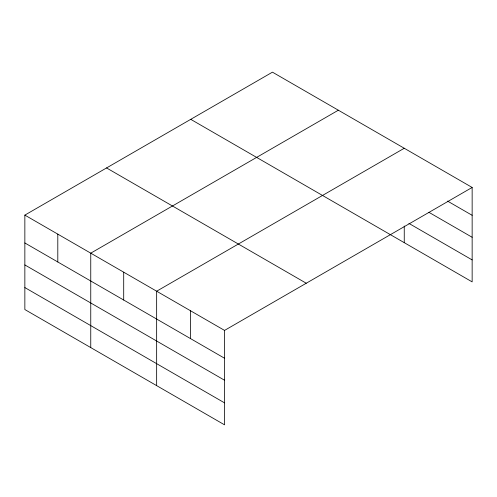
<?xml version="1.0" encoding="UTF-8"?>
<svg xmlns="http://www.w3.org/2000/svg" width="497" height="497" viewBox="0 0 497 497"><rect width="100%" height="100%" fill="white"/><g stroke="black" fill="none" stroke-linecap="round" stroke-linejoin="round"><path stroke-width="0.75" d="M190.742 119.336L472.15 281.886L472.15 187.456L272.449 72.164L24.85 215.114L24.85 309.544L224.551 424.836L224.551 330.412L24.85 215.114M338.351 110.21L90.752 253.166L90.752 347.589M404.254 148.261L156.648 291.211L156.648 385.635M224.551 330.412L472.15 187.456M447.524 201.08L472.15 215.3M428.88 212.294L472.15 237.274M408.913 223.401L472.15 259.912M106.557 167.943L306.258 283.234M24.85 242.958L224.551 358.25M24.85 264.932L224.551 380.224M24.85 287.57L224.551 402.862M404.254 226.017L404.254 242.685M190.6 310.811L190.6 338.65M123.703 272.188L123.703 300.026M57.801 234.137L57.801 261.981"/></g></svg>
